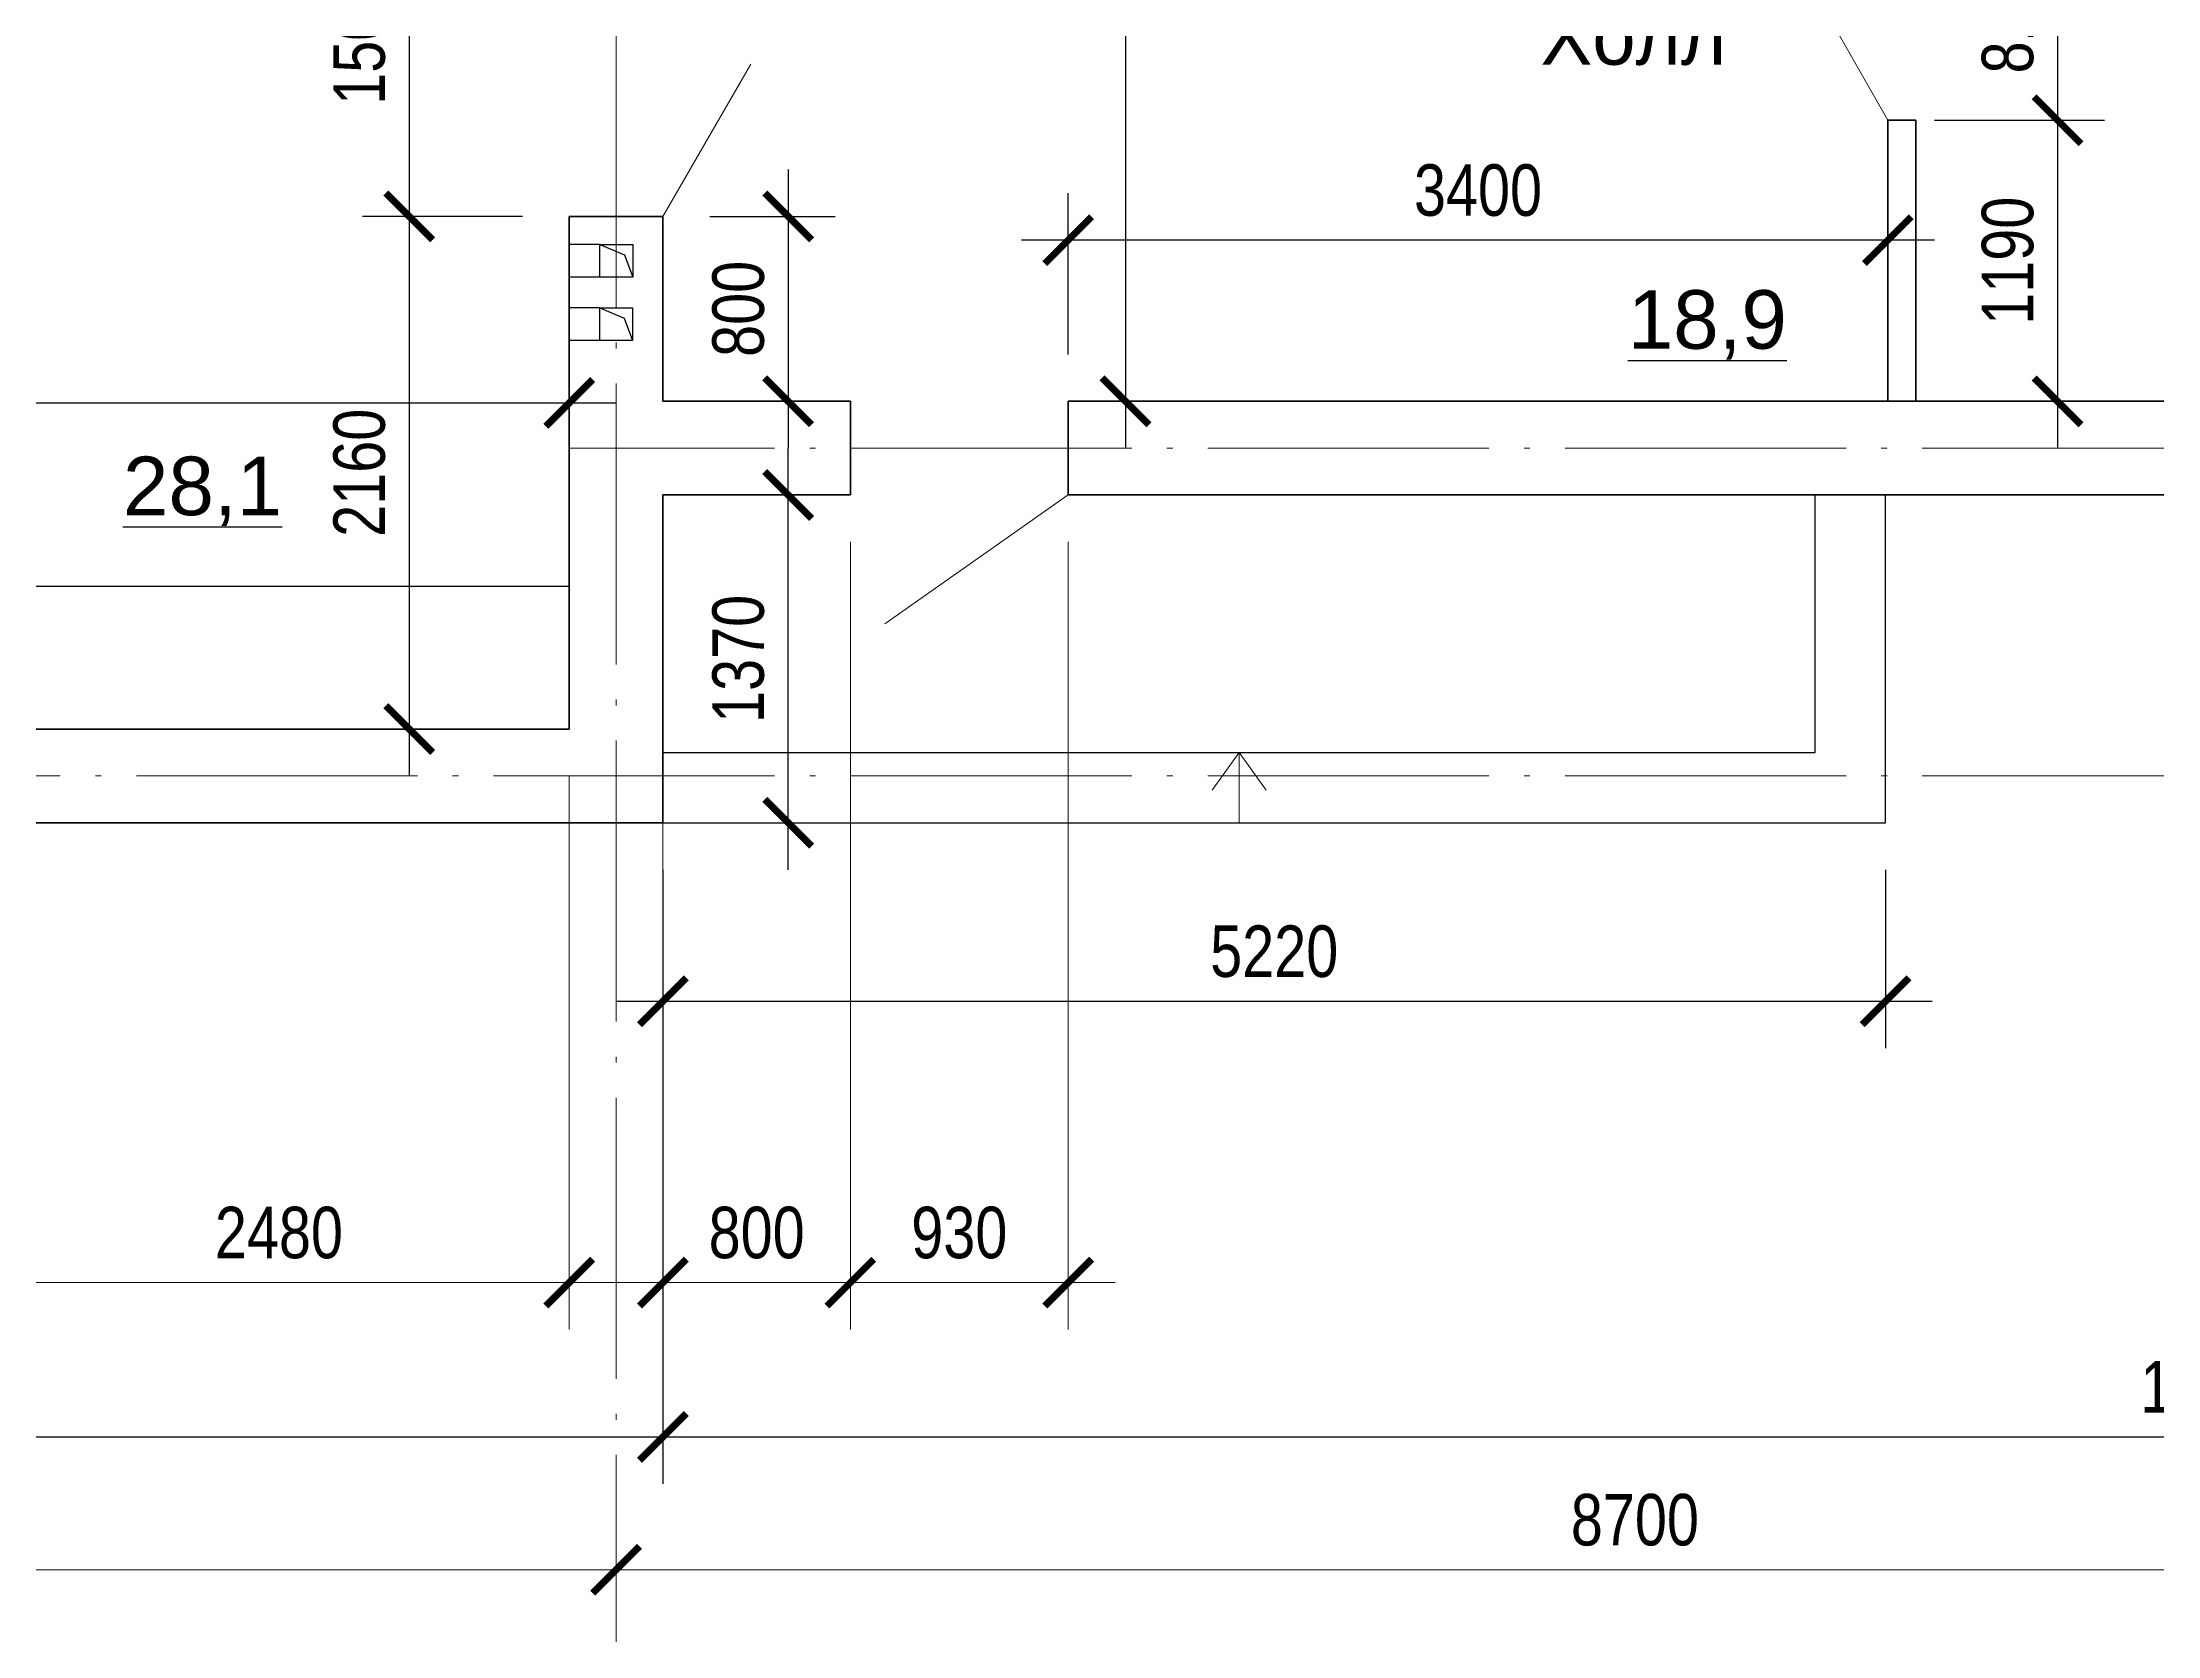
# Model space of a CAD drawing. Extents: x 4838367 to 4880367, y 1370221 to 1442915.
# Drawn here: x 4855445 to 4864478, y 1414361 to 1421165 of the extents above; entities that cross this region are included whole.
import ezdxf

# ---------------------------------------------------------------- set-up
doc = ezdxf.new("R2010")
doc.units = 0
doc.header["$MEASUREMENT"] = 0
doc.linetypes.add('ACAD_ISO04W100', pattern=[30.5, 24, -3, 0.5, -3])
doc.layers.get('0').update_dxf_attribs({"linetype": 'CONTINUOUS'})
doc.layers.get('DEFPOINTS').update_dxf_attribs({"linetype": 'CONTINUOUS'})
for name, color, linetype in [('АР0-1_255-01_ОЬОР', 255, 'CONTINUOUS'), ('АР2-0_121-03_ТЕКСТ', 121, 'CONTINUOUS'), ('АР2-6_1-03_КРЕП', 1, 'CONTINUOUS'), ('ОСИ', 30, 'ACAD_ISO04W100'), ('площ', 1, 'CONTINUOUS')]:
    doc.layers.add(name, color=color, linetype=linetype)
for name, color, linetype, lineweight in [('двери', 180, 'CONTINUOUS', 18), ('каркас', 10, 'CONTINUOUS', 25), ('ЛЕСТНИ', 150, 'CONTINUOUS', 18), ('наименование помещений', 151, 'CONTINUOUS', 9), ('осевые размеры', 80, 'CONTINUOUS', 9), ('перегородки', 43, 'CONTINUOUS', 40), ('размеры внутрен', 133, 'CONTINUOUS', 25), ('стены', 7, 'CONTINUOUS', 60), ('текст13', 131, 'CONTINUOUS', 13)]:
    doc.layers.add(name, color=color, linetype=linetype, lineweight=lineweight)
doc.styles.add('AR-125', font='arial.ttf', dxfattribs={"height": 125})
doc.styles.add('AR220M100', font='arial.ttf', dxfattribs={"width": 0.8, "height": 220})
doc.styles.add('N200', font='times.ttf', dxfattribs={"height": 200})
doc.dimstyles.new('100', dxfattribs={"dimtxt": 1, "dimasz": 200, "dimexe": 200, "dimexo": 200, "dimgap": 100, "dimtad": 1, "dimdec": 0, "dimrnd": 1, "dimzin": 13, "dimdsep": 46, "dimtxsty": 'AR220M100', "dimblk1": 'ARCHTICK', "dimblk2": 'ARCHTICK', "dimsah": 1, "dimcen": 100, "dimdle": 200, "dimclrd": 256, "dimclre": 256, "dimclrt": 256, "dimadec": 0, "dimazin": 0, "dimtfac": 1, "dimtdec": 0, "dimtofl": 0, "dimtmove": 1, "dimatfit": 3, "dimldrblk": 'ARCHTICK', "dimfxl": 200, "dimtolj": 1, "dimtzin": 13, "dimlwd": -1, "dimlwe": -1, "dimarcsym": 0})

# ---------------------------------------------------------------- blocks, each defined once
blk = doc.blocks.new('_ARCHTICK')
at = {"color": 0, "linetype": 'ByBlock', "const_width": 0.15}
blk.add_lwpolyline([(-0.5, -0.5), (0.5, 0.5)], dxfattribs=at)
blk = doc.blocks.new('*D15')
at = {"layer": 'DEFPOINTS', "color": 0, "transparency": 16777216}
for p in [(4850795.2, 1414754.4), (4857895.2, 1414754.4), (4857895.2, 1414642.5)]:
    blk.add_point(p, dxfattribs=at)
at = {"layer": 'осевые размеры', "transparency": 16777216}
for p, q in [((4850595.2, 1414642.5), (4858095.2, 1414642.5)), ((4850795.2, 1414554.4), (4850795.2, 1414442.5)), ((4857895.2, 1414554.4), (4857895.2, 1414442.5))]:
    blk.add_line(p, q, dxfattribs=at)
at = {"layer": 'осевые размеры', "transparency": 16777216, "xscale": 200, "yscale": 200, "zscale": 200, "rotation": 180}
blk.add_blockref('_ARCHTICK', (4850795.2, 1414642.5), dxfattribs=at)
at = {"layer": 'осевые размеры', "transparency": 16777216, "xscale": 200, "yscale": 200, "zscale": 200}
blk.add_blockref('_ARCHTICK', (4857895.2, 1414642.5), dxfattribs=at)
at = {"layer": 'осевые размеры', "transparency": 16777216, "insert": (4854345.2, 1414854.8), "char_height": 220, "attachment_point": 5, "style": 'AR220M100'}
blk.add_mtext('\\A1;7100', dxfattribs=at)
blk = doc.blocks.new('*D30')
at = {"layer": 'DEFPOINTS', "color": 0, "transparency": 16777216}
for p in [(4857895.2, 1415286), (4866595.2, 1415286), (4866595.2, 1414642.5)]:
    blk.add_point(p, dxfattribs=at)
at = {"layer": 'осевые размеры', "transparency": 16777216}
for p, q in [((4857895.2, 1415086), (4857895.2, 1414442.5)), ((4866595.2, 1415086), (4866595.2, 1414442.5)), ((4857695.2, 1414642.5), (4866795.2, 1414642.5))]:
    blk.add_line(p, q, dxfattribs=at)
at = {"layer": 'осевые размеры', "transparency": 16777216, "xscale": 200, "yscale": 200, "zscale": 200, "rotation": 180}
blk.add_blockref('_ARCHTICK', (4857895.2, 1414642.5), dxfattribs=at)
at = {"layer": 'осевые размеры', "transparency": 16777216, "xscale": 200, "yscale": 200, "zscale": 200}
blk.add_blockref('_ARCHTICK', (4866595.2, 1414642.5), dxfattribs=at)
at = {"layer": 'осевые размеры', "transparency": 16777216, "insert": (4862245.2, 1414854.8), "char_height": 220, "attachment_point": 5, "style": 'AR220M100'}
blk.add_mtext('\\A1;8700', dxfattribs=at)
blk = doc.blocks.new('*D35')
at = {"layer": 'DEFPOINTS', "color": 0, "transparency": 16777216}
for p in [(4857695.2, 1419625), (4850995.2, 1418232), (4857695.2, 1418232)]:
    blk.add_point(p, dxfattribs=at)
at = {"layer": 'АР2-0_121-03_ТЕКСТ', "transparency": 16777216}
for p, q in [((4850995.2, 1418432), (4850995.2, 1419825)), ((4857695.2, 1418432), (4857695.2, 1419825)), ((4850795.2, 1419625), (4857895.2, 1419625))]:
    blk.add_line(p, q, dxfattribs=at)
at = {"layer": 'АР2-0_121-03_ТЕКСТ', "transparency": 16777216, "xscale": 200, "yscale": 200, "zscale": 200, "rotation": 180}
blk.add_blockref('_ARCHTICK', (4850995.2, 1419625), dxfattribs=at)
at = {"layer": 'АР2-0_121-03_ТЕКСТ', "transparency": 16777216, "xscale": 200, "yscale": 200, "zscale": 200}
blk.add_blockref('_ARCHTICK', (4857695.2, 1419625), dxfattribs=at)
at = {"layer": 'АР2-0_121-03_ТЕКСТ', "transparency": 16777216, "insert": (4854345.2, 1419837.4), "char_height": 220, "attachment_point": 5, "style": 'AR220M100'}
blk.add_mtext('\\A1;6720', dxfattribs=at)
blk = doc.blocks.new('*D39')
at = {"layer": 'DEFPOINTS', "color": 0, "transparency": 16777216}
for p in [(4858095.2, 1419232), (4858895.5, 1419232), (4858895.5, 1415868.8)]:
    blk.add_point(p, dxfattribs=at)
at = {"layer": 'текст13', "transparency": 16777216}
for p, q in [((4858095.2, 1419032), (4858095.2, 1415668.8)), ((4858895.5, 1419032), (4858895.5, 1415668.8)), ((4857895.2, 1415868.8), (4859095.5, 1415868.8))]:
    blk.add_line(p, q, dxfattribs=at)
at = {"layer": 'текст13', "transparency": 16777216, "xscale": 200, "yscale": 200, "zscale": 200, "rotation": 180}
blk.add_blockref('_ARCHTICK', (4858095.2, 1415868.8), dxfattribs=at)
at = {"layer": 'текст13', "transparency": 16777216, "xscale": 200, "yscale": 200, "zscale": 200}
blk.add_blockref('_ARCHTICK', (4858895.5, 1415868.8), dxfattribs=at)
at = {"layer": 'текст13', "transparency": 16777216, "insert": (4858495.3, 1416081.1), "char_height": 220, "attachment_point": 5, "style": 'AR220M100'}
blk.add_mtext('\\A1;800', dxfattribs=at)
blk = doc.blocks.new('*D40')
at = {"layer": 'DEFPOINTS', "color": 0, "transparency": 16777216}
for p in [(4855215.5, 1418232), (4857695.2, 1418232), (4855215.5, 1415868.8)]:
    blk.add_point(p, dxfattribs=at)
at = {"layer": 'текст13', "transparency": 16777216}
for p, q in [((4855215.5, 1418032), (4855215.5, 1415668.8)), ((4857695.2, 1418032), (4857695.2, 1415668.8)), ((4857895.2, 1415868.8), (4855015.5, 1415868.8))]:
    blk.add_line(p, q, dxfattribs=at)
at = {"layer": 'текст13', "transparency": 16777216, "xscale": 200, "yscale": 200, "zscale": 200, "rotation": 180}
blk.add_blockref('_ARCHTICK', (4855215.5, 1415868.8), dxfattribs=at)
at = {"layer": 'текст13', "transparency": 16777216, "xscale": 200, "yscale": 200, "zscale": 200}
blk.add_blockref('_ARCHTICK', (4857695.2, 1415868.8), dxfattribs=at)
at = {"layer": 'текст13', "transparency": 16777216, "insert": (4856455.4, 1416081.1), "char_height": 220, "attachment_point": 5, "style": 'AR220M100'}
blk.add_mtext('\\A1;2480', dxfattribs=at)
blk = doc.blocks.new('*D45')
at = {"layer": 'DEFPOINTS', "color": 0, "transparency": 16777216}
for p in [(4858895.5, 1419232), (4859825.5, 1419232), (4859825.5, 1415868.8)]:
    blk.add_point(p, dxfattribs=at)
at = {"layer": 'текст13', "transparency": 16777216}
for p, q in [((4858895.5, 1419032), (4858895.5, 1415668.8)), ((4859825.5, 1419032), (4859825.5, 1415668.8)), ((4858695.5, 1415868.8), (4860025.5, 1415868.8))]:
    blk.add_line(p, q, dxfattribs=at)
at = {"layer": 'текст13', "transparency": 16777216, "xscale": 200, "yscale": 200, "zscale": 200, "rotation": 180}
blk.add_blockref('_ARCHTICK', (4858895.5, 1415868.8), dxfattribs=at)
at = {"layer": 'текст13', "transparency": 16777216, "xscale": 200, "yscale": 200, "zscale": 200}
blk.add_blockref('_ARCHTICK', (4859825.5, 1415868.8), dxfattribs=at)
at = {"layer": 'текст13', "transparency": 16777216, "insert": (4859360.5, 1416081.2), "char_height": 220, "attachment_point": 5, "style": 'AR220M100'}
blk.add_mtext('\\A1;930', dxfattribs=at)
blk = doc.blocks.new('*D64')
at = {"layer": 'DEFPOINTS', "color": 0, "transparency": 16777216}
for p in [(4857695.2, 1421921.5), (4857011.7, 1420421.5), (4857695.2, 1420421.5)]:
    blk.add_point(p, dxfattribs=at)
at = {"layer": 'размеры внутрен', "transparency": 16777216}
for p, q in [((4857011.7, 1422121.5), (4857011.7, 1420221.5)), ((4857495.2, 1421921.5), (4856811.7, 1421921.5)), ((4857495.2, 1420421.5), (4856811.7, 1420421.5))]:
    blk.add_line(p, q, dxfattribs=at)
at = {"layer": 'размеры внутрен', "transparency": 16777216, "xscale": 200, "yscale": 200, "zscale": 200}
for p, rotation in [((4857011.7, 1421921.5), 90), ((4857011.7, 1420421.5), 270)]:
    blk.add_blockref('_ARCHTICK', p, dxfattribs=dict(at, rotation=rotation))
at = {"layer": 'размеры внутрен', "transparency": 16777216, "insert": (4856799.3, 1421171.5), "char_height": 220, "attachment_point": 5, "rotation": 90, "style": 'AR220M100'}
blk.add_mtext('\\A1;1500', dxfattribs=at)
blk = doc.blocks.new('*D65')
at = {"layer": 'DEFPOINTS', "color": 0, "transparency": 16777216}
for p in [(4860495.2, 1428232), (4860070.4, 1419632), (4860495.2, 1419632)]:
    blk.add_point(p, dxfattribs=at)
at = {"layer": 'размеры внутрен', "transparency": 16777216}
for p, q in [((4860070.4, 1428432), (4860070.4, 1419432)), ((4860295.2, 1428232), (4859870.4, 1428232)), ((4860295.2, 1419632), (4859870.4, 1419632))]:
    blk.add_line(p, q, dxfattribs=at)
at = {"layer": 'размеры внутрен', "transparency": 16777216, "xscale": 200, "yscale": 200, "zscale": 200}
for p, rotation in [((4860070.4, 1428232), 90), ((4860070.4, 1419632), 270)]:
    blk.add_blockref('_ARCHTICK', p, dxfattribs=dict(at, rotation=rotation))
at = {"layer": 'размеры внутрен', "transparency": 16777216, "insert": (4859858.1, 1423932), "char_height": 220, "attachment_point": 5, "rotation": 90, "style": 'AR220M100'}
blk.add_mtext('\\A1;8600', dxfattribs=at)
blk = doc.blocks.new('*D145')
at = {"layer": 'DEFPOINTS', "color": 0, "transparency": 16777216}
for p in [(4863325.2, 1421642), (4863325.2, 1420832), (4864050, 1420832)]:
    blk.add_point(p, dxfattribs=at)
at = {"layer": 'АР2-0_121-03_ТЕКСТ', "transparency": 16777216}
for p, q in [((4864050, 1421842), (4864050, 1420632)), ((4863525.2, 1421642), (4864250, 1421642)), ((4863525.2, 1420832), (4864250, 1420832))]:
    blk.add_line(p, q, dxfattribs=at)
at = {"layer": 'АР2-0_121-03_ТЕКСТ', "transparency": 16777216, "xscale": 200, "yscale": 200, "zscale": 200}
for p, rotation in [((4864050, 1421642), 90), ((4864050, 1420832), 270)]:
    blk.add_blockref('_ARCHTICK', p, dxfattribs=dict(at, rotation=rotation))
at = {"layer": 'АР2-0_121-03_ТЕКСТ', "transparency": 16777216, "insert": (4863837.7, 1421237), "char_height": 220, "attachment_point": 5, "rotation": 90, "style": 'AR220M100'}
blk.add_mtext('\\A1;810', dxfattribs=at)
blk = doc.blocks.new('*D146')
at = {"layer": 'DEFPOINTS', "color": 0, "transparency": 16777216}
for p in [(4863445.2, 1420832), (4863445.2, 1419632), (4864050, 1419632)]:
    blk.add_point(p, dxfattribs=at)
at = {"layer": 'АР2-0_121-03_ТЕКСТ', "transparency": 16777216}
for p, q in [((4864050, 1421032), (4864050, 1419432)), ((4863645.2, 1420832), (4864250, 1420832)), ((4863645.2, 1419632), (4864250, 1419632))]:
    blk.add_line(p, q, dxfattribs=at)
at = {"layer": 'АР2-0_121-03_ТЕКСТ', "transparency": 16777216, "xscale": 200, "yscale": 200, "zscale": 200}
for p, rotation in [((4864050, 1420832), 90), ((4864050, 1419632), 270)]:
    blk.add_blockref('_ARCHTICK', p, dxfattribs=dict(at, rotation=rotation))
at = {"layer": 'АР2-0_121-03_ТЕКСТ', "transparency": 16777216, "insert": (4863837.7, 1420232), "char_height": 220, "attachment_point": 5, "rotation": 90, "style": 'AR220M100'}
blk.add_mtext('\\A1;1190', dxfattribs=at)
blk = doc.blocks.new('*D147')
at = {"layer": 'DEFPOINTS', "color": 0, "transparency": 16777216}
for p in [(4857695.2, 1420421.5), (4857011.7, 1418232), (4857695.2, 1418232)]:
    blk.add_point(p, dxfattribs=at)
at = {"layer": 'АР2-0_121-03_ТЕКСТ', "transparency": 16777216}
for p, q in [((4857011.7, 1420621.5), (4857011.7, 1418032)), ((4857495.2, 1420421.5), (4856811.7, 1420421.5)), ((4857495.2, 1418232), (4856811.7, 1418232))]:
    blk.add_line(p, q, dxfattribs=at)
at = {"layer": 'АР2-0_121-03_ТЕКСТ', "transparency": 16777216, "xscale": 200, "yscale": 200, "zscale": 200}
for p, rotation in [((4857011.7, 1420421.5), 90), ((4857011.7, 1418232), 270)]:
    blk.add_blockref('_ARCHTICK', p, dxfattribs=dict(at, rotation=rotation))
at = {"layer": 'АР2-0_121-03_ТЕКСТ', "transparency": 16777216, "insert": (4856799.3, 1419326.7), "char_height": 220, "attachment_point": 5, "rotation": 90, "style": 'AR220M100'}
blk.add_mtext('\\A1;2160', dxfattribs=at)
blk = doc.blocks.new('*D148')
at = {"layer": 'DEFPOINTS', "color": 0, "transparency": 16777216}
for p in [(4858095.2, 1420421.5), (4858095.2, 1419632), (4858630, 1419632)]:
    blk.add_point(p, dxfattribs=at)
at = {"layer": 'АР2-0_121-03_ТЕКСТ', "transparency": 16777216}
for p, q in [((4858630, 1420621.5), (4858630, 1419432)), ((4858295.2, 1420421.5), (4858830, 1420421.5)), ((4858295.2, 1419632), (4858830, 1419632))]:
    blk.add_line(p, q, dxfattribs=at)
at = {"layer": 'АР2-0_121-03_ТЕКСТ', "transparency": 16777216, "xscale": 200, "yscale": 200, "zscale": 200}
for p, rotation in [((4858630, 1420421.5), 90), ((4858630, 1419632), 270)]:
    blk.add_blockref('_ARCHTICK', p, dxfattribs=dict(at, rotation=rotation))
at = {"layer": 'АР2-0_121-03_ТЕКСТ', "transparency": 16777216, "insert": (4858417.7, 1420026.7), "char_height": 220, "attachment_point": 5, "rotation": 90, "style": 'AR220M100'}
blk.add_mtext('\\A1;800', dxfattribs=at)
blk = doc.blocks.new('*D154')
at = {"layer": 'DEFPOINTS', "color": 0, "transparency": 16777216}
for p in [(4859825.5, 1420320), (4859825.5, 1419632), (4863325.2, 1419632)]:
    blk.add_point(p, dxfattribs=at)
at = {"layer": 'АР2-0_121-03_ТЕКСТ', "transparency": 16777216}
for p, q in [((4859825.5, 1419832), (4859825.5, 1420520)), ((4863325.2, 1419832), (4863325.2, 1420520)), ((4863525.2, 1420320), (4859625.5, 1420320))]:
    blk.add_line(p, q, dxfattribs=at)
at = {"layer": 'АР2-0_121-03_ТЕКСТ', "transparency": 16777216, "xscale": 200, "yscale": 200, "zscale": 200, "rotation": 180}
blk.add_blockref('_ARCHTICK', (4859825.5, 1420320), dxfattribs=at)
at = {"layer": 'АР2-0_121-03_ТЕКСТ', "transparency": 16777216, "xscale": 200, "yscale": 200, "zscale": 200}
blk.add_blockref('_ARCHTICK', (4863325.2, 1420320), dxfattribs=at)
at = {"layer": 'АР2-0_121-03_ТЕКСТ', "transparency": 16777216, "insert": (4861575.3, 1420532.4), "char_height": 220, "attachment_point": 5, "style": 'AR220M100'}
blk.add_mtext('\\A1;3400', dxfattribs=at)
blk = doc.blocks.new('*D155')
at = {"layer": 'DEFPOINTS', "color": 0, "transparency": 16777216}
for p in [(4871395.2, 1419232), (4858095.2, 1417832), (4871395.2, 1415210)]:
    blk.add_point(p, dxfattribs=at)
at = {"layer": 'АР2-0_121-03_ТЕКСТ', "transparency": 16777216}
for p, q in [((4871395.2, 1419032), (4871395.2, 1415010)), ((4858095.2, 1417632), (4858095.2, 1415010)), ((4857895.2, 1415210), (4871595.2, 1415210))]:
    blk.add_line(p, q, dxfattribs=at)
at = {"layer": 'АР2-0_121-03_ТЕКСТ', "transparency": 16777216, "xscale": 200, "yscale": 200, "zscale": 200, "rotation": 180}
blk.add_blockref('_ARCHTICK', (4858095.2, 1415210), dxfattribs=at)
at = {"layer": 'АР2-0_121-03_ТЕКСТ', "transparency": 16777216, "xscale": 200, "yscale": 200, "zscale": 200}
blk.add_blockref('_ARCHTICK', (4871395.2, 1415210), dxfattribs=at)
at = {"layer": 'АР2-0_121-03_ТЕКСТ', "transparency": 16777216, "insert": (4864745.2, 1415422.4), "char_height": 220, "attachment_point": 5, "style": 'AR220M100'}
blk.add_mtext('\\A1;13300', dxfattribs=at)
blk = doc.blocks.new('*D156')
at = {"layer": 'DEFPOINTS', "color": 0, "transparency": 16777216}
for p in [(4858095.2, 1419232), (4858630, 1419232), (4858095.2, 1417832)]:
    blk.add_point(p, dxfattribs=at)
at = {"layer": 'АР2-0_121-03_ТЕКСТ', "transparency": 16777216}
for p, q in [((4858630, 1417632), (4858630, 1419432)), ((4858295.2, 1419232), (4858830, 1419232)), ((4858295.2, 1417832), (4858830, 1417832))]:
    blk.add_line(p, q, dxfattribs=at)
at = {"layer": 'АР2-0_121-03_ТЕКСТ', "transparency": 16777216, "xscale": 200, "yscale": 200, "zscale": 200}
for p, rotation in [((4858630, 1419232), 90), ((4858630, 1417832), 270)]:
    blk.add_blockref('_ARCHTICK', p, dxfattribs=dict(at, rotation=rotation))
at = {"layer": 'АР2-0_121-03_ТЕКСТ', "transparency": 16777216, "insert": (4858417.6, 1418532), "char_height": 220, "attachment_point": 5, "rotation": 90, "style": 'AR220M100'}
blk.add_mtext('\\A1;1370', dxfattribs=at)
blk = doc.blocks.new('*D157')
at = {"layer": 'DEFPOINTS', "color": 0, "transparency": 16777216}
for p in [(4858095.2, 1417832), (4863315.2, 1417832), (4863315.2, 1417070)]:
    blk.add_point(p, dxfattribs=at)
at = {"layer": 'АР2-0_121-03_ТЕКСТ', "transparency": 16777216}
for p, q in [((4858095.2, 1417632), (4858095.2, 1416870)), ((4863315.2, 1417632), (4863315.2, 1416870)), ((4857895.2, 1417070), (4863515.2, 1417070))]:
    blk.add_line(p, q, dxfattribs=at)
at = {"layer": 'АР2-0_121-03_ТЕКСТ', "transparency": 16777216, "xscale": 200, "yscale": 200, "zscale": 200, "rotation": 180}
blk.add_blockref('_ARCHTICK', (4858095.2, 1417070), dxfattribs=at)
at = {"layer": 'АР2-0_121-03_ТЕКСТ', "transparency": 16777216, "xscale": 200, "yscale": 200, "zscale": 200}
blk.add_blockref('_ARCHTICK', (4863315.2, 1417070), dxfattribs=at)
at = {"layer": 'АР2-0_121-03_ТЕКСТ', "transparency": 16777216, "insert": (4860705.2, 1417282.3), "char_height": 220, "attachment_point": 5, "style": 'AR220M100'}
blk.add_mtext('\\A1;5220', dxfattribs=at)
blk = doc.blocks.new('*D158')
at = {"layer": 'DEFPOINTS', "color": 0, "transparency": 16777216}
for p in [(4850595.2, 1417832), (4858095.2, 1417832), (4858095.2, 1415210)]:
    blk.add_point(p, dxfattribs=at)
at = {"layer": 'АР2-0_121-03_ТЕКСТ', "transparency": 16777216}
for p, q in [((4850595.2, 1417632), (4850595.2, 1415010)), ((4858095.2, 1417632), (4858095.2, 1415010)), ((4850395.2, 1415210), (4858295.2, 1415210))]:
    blk.add_line(p, q, dxfattribs=at)
at = {"layer": 'АР2-0_121-03_ТЕКСТ', "transparency": 16777216, "xscale": 200, "yscale": 200, "zscale": 200, "rotation": 180}
blk.add_blockref('_ARCHTICK', (4850595.2, 1415210), dxfattribs=at)
at = {"layer": 'АР2-0_121-03_ТЕКСТ', "transparency": 16777216, "xscale": 200, "yscale": 200, "zscale": 200}
blk.add_blockref('_ARCHTICK', (4858095.2, 1415210), dxfattribs=at)
at = {"layer": 'АР2-0_121-03_ТЕКСТ', "transparency": 16777216, "insert": (4854345.2, 1415422.3), "char_height": 220, "attachment_point": 5, "style": 'AR220M100'}
blk.add_mtext('\\A1;7520', dxfattribs=at)

msp = doc.modelspace()

# ---------------------------------------------------------------- linework, layer by layer
at = {"layer": 'АР0-1_255-01_ОЬОР'}
msp.add_line((4850995.2, 1418842), (4857695.2, 1418842), dxfattribs=at)
at = {"layer": 'АР2-6_1-03_КРЕП'}
for p, q in [((4857826, 1420301.6), (4857696, 1420301.6)), ((4857826, 1420301.6), (4857930.6, 1420257.1)), ((4857930.6, 1420257.1), (4857966, 1420161.6)), ((4857825.6, 1420161.6), (4857695.6, 1420161.6)), ((4857826, 1420161.6), (4857695.6, 1420161.6)), ((4857825.6, 1420031.6), (4857695.6, 1420031.6)), ((4857825.6, 1420031.6), (4857930.2, 1419987.1)), ((4857930.2, 1419987.1), (4857965.6, 1419891.6)), ((4857825.6, 1419891.6), (4857695.2, 1419891.6))]:
    msp.add_line(p, q, dxfattribs=at)
for points in [[(4857826, 1420301.6), (4857966, 1420301.6), (4857966, 1420161.6), (4857826, 1420161.6)], [(4857825.6, 1420031.6), (4857965.6, 1420031.6), (4857965.6, 1419891.6), (4857825.6, 1419891.6)]]:
    msp.add_lwpolyline(points, close=True, dxfattribs=at)
at = {"layer": 'двери'}
for p, q in [((4863325.2, 1420832), (4862925.2, 1421534.8)), ((4858470.2, 1421071), (4858095.2, 1420421.5)), ((4859825.5, 1419232), (4859042.8, 1418682))]:
    msp.add_line(p, q, dxfattribs=at)
at = {"layer": 'каркас'}
for points in [[(4857826, 1420301.6), (4857966, 1420301.6), (4857966, 1420161.6), (4857826, 1420161.6)], [(4857825.6, 1420031.6), (4857965.6, 1420031.6), (4857965.6, 1419891.6), (4857825.6, 1419891.6)]]:
    msp.add_lwpolyline(points, close=True, dxfattribs=at)
at = {"layer": 'ЛЕСТНИ', "lineweight": 30}
for p, q in [((4863015.2, 1418132), (4863015.2, 1419232)), ((4863315.2, 1417832), (4863315.2, 1419232)), ((4858095.2, 1418132), (4863015.2, 1418132)), ((4858095.2, 1417832), (4863315.2, 1417832))]:
    msp.add_line(p, q, dxfattribs=at)
at = {"layer": 'ЛЕСТНИ'}
for p, q in [((4860555.2, 1418132), (4860440.2, 1417972)), ((4860555.2, 1418132), (4860670.2, 1417972)), ((4860555.2, 1417832), (4860555.2, 1418132))]:
    msp.add_line(p, q, dxfattribs=at)
at = {"layer": 'ОСИ', "linetype": 'ACAD_ISO04W100', "lineweight": 9, "ltscale": 50}
for p, q in [((4857895.2, 1431908.1), (4857895.2, 1413321)), ((4875347.1, 1419432), (4857695.2, 1419432)), ((4875347.1, 1418032), (4842951.9, 1418032))]:
    msp.add_line(p, q, dxfattribs=at)
at = {"layer": 'перегородки'}
for p, q in [((4863325.2, 1420832), (4863325.2, 1419632)), ((4863445.2, 1420832), (4863325.2, 1420832)), ((4863445.2, 1420832), (4863445.2, 1419632))]:
    msp.add_line(p, q, dxfattribs=at)
at = {"layer": 'стены'}
for p, q in [((4857695.2, 1420421.5), (4857695.2, 1418232)), ((4857695.2, 1420421.5), (4858095.2, 1420421.5)), ((4858095.2, 1420421.5), (4858095.2, 1419632)), ((4858895.5, 1419632), (4858095.2, 1419632)), ((4858895.5, 1419232), (4858895.5, 1419632)), ((4864795.6, 1419632), (4859825.5, 1419632)), ((4859825.5, 1419232), (4859825.5, 1419632)), ((4859825.5, 1419232), (4859825.5, 1419632)), ((4858095.2, 1419232), (4858095.2, 1417832)), ((4858895.5, 1419232), (4858095.2, 1419232)), ((4864795.6, 1419232), (4859825.5, 1419232)), ((4857695.2, 1418232), (4855215.5, 1418232)), ((4858095.2, 1417832), (4855215.5, 1417832))]:
    msp.add_line(p, q, dxfattribs=at)

# ---------------------------------------------------------------- texts
at = {"layer": 'наименование помещений', "insert": (4861426.8, 1421319.2), "char_height": 250, "width": 1623.877, "attachment_point": 1, "style": 'N200'}
msp.add_mtext('\\pxqc;{\\fArial|b0|i0|c204|p34;\\W0.95;Холл}', dxfattribs=at)
at = {"layer": 'площ', "char_height": 250, "attachment_point": 1, "style": 'AR-125'}
for s, insert, width in [('{\\L18,9}', (4862214.6, 1420106.3), 2094.217), ('{\\L28,1}', (4855789.5, 1419395.6), 2114.217)]:
    msp.add_mtext(s, dxfattribs=dict(at, insert=insert, width=width))

# ---------------------------------------------------------------- dimensions: what is measured, and where the dimension line sits
at = {"layer": 'АР2-0_121-03_ТЕКСТ'}
dim = msp.add_linear_dim(base=(4864050, 1420832), p1=(4863325.2, 1421642), p2=(4863325.2, 1420832), angle=90, dimstyle='100', dxfattribs=at)
dim.commit()
dim.dimension.update_dxf_attribs({"geometry": '*D145', "text_midpoint": (4863837.7, 1421237)})
for base, p1, p2, text, picture, middle in [((4864050, 1419632), (4863445.2, 1420832), (4863445.2, 1419632), '1190', '*D146', (4863837.7, 1420232)), ((4857011.7, 1418232), (4857695.2, 1420421.5), (4857695.2, 1418232), '2160', '*D147', (4856799.3, 1419326.7)), ((4858630, 1419632), (4858095.2, 1420421.5), (4858095.2, 1419632), '800', '*D148', (4858417.7, 1420026.7)), ((4858630, 1419232), (4858095.2, 1417832), (4858095.2, 1419232), '1370', '*D156', (4858417.6, 1418532))]:
    dim = msp.add_linear_dim(base=base, p1=p1, p2=p2, angle=90, text=text, dimstyle='100', dxfattribs=at)
    dim.commit()
    dim.dimension.update_dxf_attribs({"geometry": picture, "text_midpoint": middle})
for base, p1, p2, text, picture, middle in [((4859825.5, 1420320), (4863325.2, 1419632), (4859825.5, 1419632), '3400', '*D154', (4861575.3, 1420532.4)), ((4857695.2, 1419625), (4850995.2, 1418232), (4857695.2, 1418232), '6720', '*D35', (4854345.2, 1419837.4)), ((4858095.2, 1415210), (4850595.2, 1417832), (4858095.2, 1417832), '7520', '*D158', (4854345.2, 1415422.3))]:
    dim = msp.add_linear_dim(base=base, p1=p1, p2=p2, text=text, dimstyle='100', dxfattribs=at)
    dim.commit()
    dim.dimension.update_dxf_attribs({"geometry": picture, "text_midpoint": middle})
for base, p2, picture, middle in [((4871395.2, 1415210), (4871395.2, 1419232), '*D155', (4864745.2, 1415422.4)), ((4863315.2, 1417070), (4863315.2, 1417832), '*D157', (4860705.2, 1417282.3))]:
    dim = msp.add_linear_dim(base=base, p1=(4858095.2, 1417832), p2=p2, dimstyle='100', dxfattribs=at)
    dim.commit()
    dim.dimension.update_dxf_attribs({"geometry": picture, "text_midpoint": middle})
at = {"layer": 'осевые размеры'}
for base, p1, p2, picture, middle in [((4866595.2, 1414642.5), (4857895.2, 1415286), (4866595.2, 1415286), '*D30', (4862245.2, 1414854.8)), ((4857895.2, 1414642.5), (4850795.2, 1414754.4), (4857895.2, 1414754.4), '*D15', (4854345.2, 1414854.8))]:
    dim = msp.add_linear_dim(base=base, p1=p1, p2=p2, dimstyle='100', override={"dimtxt": 220, "dimtmove": 0, "dimarcsym": 1}, dxfattribs=at)
    dim.commit()
    dim.dimension.update_dxf_attribs({"geometry": picture, "text_midpoint": middle})
at = {"layer": 'размеры внутрен'}
for base, p1, p2, picture, middle in [((4860070.4, 1419632), (4860495.2, 1428232), (4860495.2, 1419632), '*D65', (4859858.1, 1423932)), ((4857011.7, 1420421.5), (4857695.2, 1421921.5), (4857695.2, 1420421.5), '*D64', (4856799.3, 1421171.5))]:
    dim = msp.add_linear_dim(base=base, p1=p1, p2=p2, angle=90, dimstyle='100', dxfattribs=at)
    dim.commit()
    dim.dimension.update_dxf_attribs({"geometry": picture, "text_midpoint": middle})
at = {"layer": 'текст13'}
for base, p1, p2, picture, middle in [((4858895.5, 1415868.8), (4858095.2, 1419232), (4858895.5, 1419232), '*D39', (4858495.3, 1416081.1)), ((4859825.5, 1415868.8), (4858895.5, 1419232), (4859825.5, 1419232), '*D45', (4859360.5, 1416081.2)), ((4855215.5, 1415868.8), (4857695.2, 1418232), (4855215.5, 1418232), '*D40', (4856455.4, 1416081.1))]:
    dim = msp.add_linear_dim(base=base, p1=p1, p2=p2, dimstyle='100', dxfattribs=at)
    dim.commit()
    dim.dimension.update_dxf_attribs({"geometry": picture, "text_midpoint": middle})

doc.saveas('drawing.dxf')
